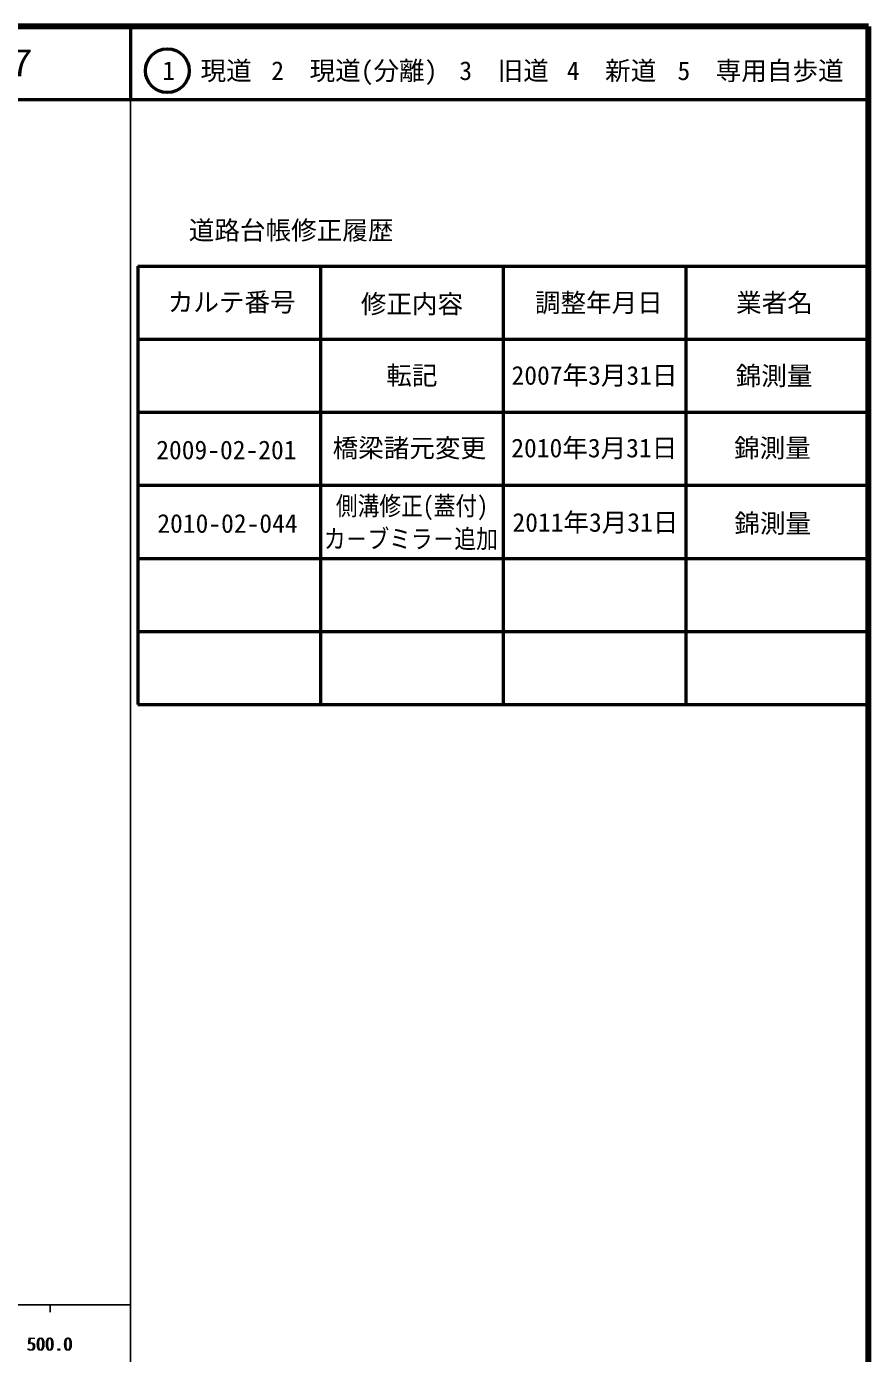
# Model space of a CAD drawing. Units: millimetres on the paper, enlarged 1000 times. Extents: x -201357293 to 680000, y -21359328 to 380000.
# Drawn here: x 564749 to 680000, y 198357 to 380000 of the extents above; entities that cross this region are included whole.
import ezdxf
from ezdxf.enums import TextEntityAlignment as Align

# ---------------------------------------------------------------- set-up
doc = ezdxf.new("R2010")
doc.units = ezdxf.units.MM
doc.header["$LTSCALE"] = 1000
for name, color, linetype, lineweight in [('M-TTL', 2, 'Continuous', 140), ('M-TTL-BAND', 7, 'Continuous', 25), ('M-TTL-FRAM', 2, 'Continuous', 50), ('M-TTL-LINE', 7, 'Continuous', 50)]:
    doc.layers.add(name, color=color, linetype=linetype, lineweight=lineweight)
doc.layers.add('M-TTL-TXT', color=7, linetype='Continuous')
doc.styles.add('ＭＳ ゴシック', font='')
doc.styles.get('ＭＳ ゴシック').set_extended_font_data('MS Gothic')

msp = doc.modelspace()

# ---------------------------------------------------------------- linework, layer by layer
at = {"layer": 'M-TTL'}
for p, q in [((680000, 380000), (40000, 380000)), ((680000, 20000), (680000, 380000))]:
    msp.add_line(p, q, dxfattribs=at)
at = {"layer": 'M-TTL-BAND'}
for p, q in [((579000, 20000), (579000, 370000)), ((40000, 205000), (579000, 205000)), ((568000, 205000), (568000, 204000))]:
    msp.add_line(p, q, dxfattribs=at)
at = {"layer": 'M-TTL-FRAM'}
for p, q in [((580000, 347197), (580000, 287197)), ((580000, 347197), (680000, 347197)), ((580000, 287197), (680000, 287197))]:
    msp.add_line(p, q, dxfattribs=at)
at = {"layer": 'M-TTL-LINE'}
for p, q in [((579000, 380000), (579000, 370000)), ((40000, 370000), (680000, 370000)), ((605000, 347197), (605000, 287197)), ((630000, 347197), (630000, 287197)), ((655000, 347197), (655000, 287197)), ((580000, 337197), (680000, 337197)), ((580000, 327197), (680000, 327197)), ((580000, 317197), (680000, 317197)), ((580000, 307197), (680000, 307197)), ((580000, 297197), (680000, 297197))]:
    msp.add_line(p, q, dxfattribs=at)
msp.add_circle((584031, 373958), 3000, dxfattribs=at)

# ---------------------------------------------------------------- texts
at = {"layer": 'M-TTL-BAND', "style": 'ＭＳ ゴシック'}
for p in [(567844, 198195), (568000, 198195)]:
    msp.add_text('500.0', height=1833, dxfattribs=at).set_placement(p, align=Align.BOTTOM_CENTER)
at = {"layer": 'M-TTL-TXT', "style": 'ＭＳ ゴシック'}
for s, height, p in [('２７', 3666, (561497, 375000)), ('1\u3000現道', 2566, (589448, 373958)), ('2\u3000現道(分離)', 2566, (609619, 373958)), ('3\u3000旧道', 2566, (630121, 373958)), ('4\u3000新道', 2566, (644824, 373958)), ('5\u3000専用自歩道', 2566, (665228, 373958)), ('道路台帳修正履歴', 2566, (600968, 352113)), ('カルテ番号', 2566, (592839, 342277)), ('修正内容', 2566, (617509, 342023)), ('調整年月日', 2566, (643089, 342197)), ('業者名', 2566, (667134, 342197)), ('転記', 2566, (617500, 332245)), ('2007年3月31日', 2566, (642500, 332245)), ('錦測量', 2566, (667077, 332189)), ('橋梁諸元変更', 2566, (617153, 322306)), ('2010年3月31日', 2566, (642464, 322306)), ('錦測量', 2566, (666853, 322306)), ('2009-02-201', 2566, (592105, 322042)), ('2010-02-044', 2566, (592253, 311981)), ('2011年3月31日', 2566, (642622, 312122)), ('錦測量', 2566, (666890, 311981))]:
    msp.add_text(s, height=height, dxfattribs=at).set_placement(p, align=Align.MIDDLE_CENTER)
at = {"layer": 'M-TTL-TXT', "style": 'ＭＳ ゴシック', "width": 0.85}
for s, p in [('側溝修正(蓋付)', (617508, 314380)), ('カ－ブミラ－追加', (617367, 309865))]:
    msp.add_text(s, height=2566, dxfattribs=at).set_placement(p, align=Align.MIDDLE_CENTER)

doc.saveas('drawing.dxf')
